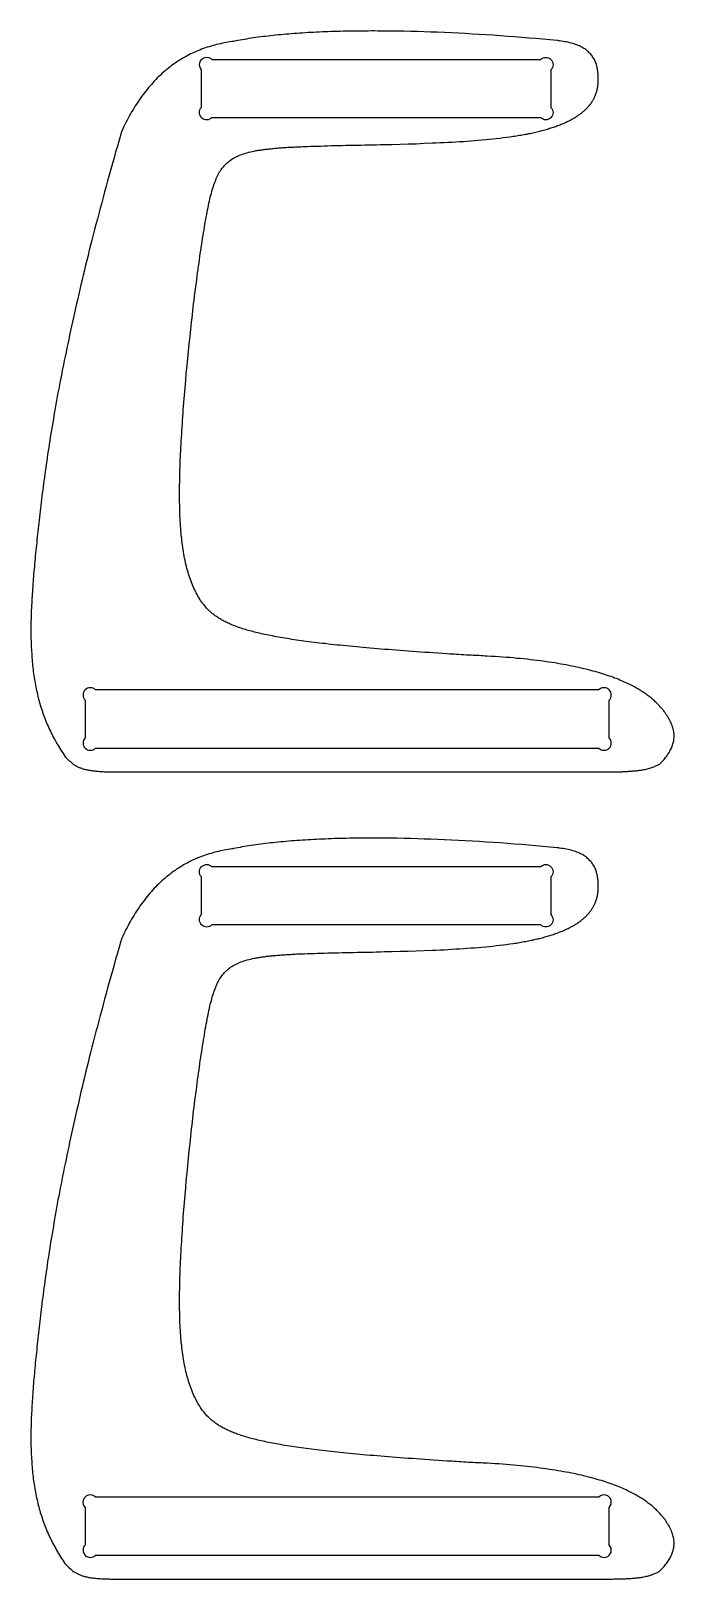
# Model space of a CAD drawing. Extents: x 0.2 to 5.8, y 0.5 to 13.8.
import ezdxf

# ---------------------------------------------------------------- set-up
doc = ezdxf.new("R2010")
doc.units = 0
doc.layers.add('DEFAULT', color=96, linetype='CONTINUOUS')

msp = doc.modelspace()

# ---------------------------------------------------------------- linework, layer by layer
at = {"layer": 'DEFAULT'}
for points in [[(4.018, 8.445), (3.997, 8.446), (3.976, 8.447), (3.955, 8.448), (3.934, 8.45), (3.914, 8.451), (3.894, 8.452), (3.873, 8.454), (3.853, 8.455), (3.833, 8.456), (3.814, 8.457), (3.774, 8.46), (3.736, 8.463), (3.697, 8.465), (3.66, 8.468), (3.622, 8.47), (3.586, 8.473), (3.549, 8.475), (3.514, 8.478), (3.478, 8.481), (3.443, 8.483), (3.409, 8.486), (3.375, 8.488), (3.342, 8.491), (3.309, 8.494), (3.276, 8.496), (3.244, 8.499), (3.213, 8.501), (3.182, 8.504), (3.151, 8.507), (3.121, 8.509), (3.091, 8.512), (3.062, 8.515), (3.033, 8.517), (3.004, 8.52), (2.976, 8.523), (2.948, 8.525), (2.921, 8.528), (2.894, 8.531), (2.868, 8.533), (2.842, 8.536), (2.816, 8.539), (2.791, 8.542), (2.766, 8.545), (2.742, 8.547), (2.718, 8.55), (2.694, 8.553), (2.671, 8.556), (2.648, 8.559), (2.625, 8.562), (2.603, 8.564), (2.581, 8.567), (2.56, 8.57), (2.539, 8.573), (2.518, 8.576), (2.498, 8.579), (2.478, 8.582), (2.458, 8.585), (2.439, 8.588), (2.42, 8.592), (2.401, 8.595), (2.383, 8.598), (2.365, 8.601), (2.347, 8.604), (2.33, 8.607), (2.313, 8.611), (2.296, 8.614), (2.28, 8.617), (2.264, 8.62), (2.248, 8.624), (2.232, 8.627), (2.217, 8.63), (2.202, 8.634), (2.188, 8.637), (2.173, 8.641), (2.159, 8.644), (2.145, 8.648), (2.132, 8.651), (2.118, 8.655), (2.105, 8.659), (2.093, 8.662), (2.08, 8.666), (2.068, 8.67), (2.056, 8.673), (2.044, 8.677), (2.033, 8.681), (2.022, 8.685), (2.011, 8.689), (2, 8.693), (1.989, 8.697), (1.979, 8.701), (1.969, 8.705), (1.959, 8.709), (1.949, 8.713), (1.94, 8.717), (1.93, 8.721), (1.921, 8.726), (1.913, 8.73), (1.904, 8.734), (1.895, 8.739), (1.887, 8.743), (1.879, 8.748), (1.871, 8.752), (1.863, 8.757), (1.856, 8.761), (1.848, 8.766), (1.841, 8.771), (1.834, 8.775), (1.827, 8.78), (1.821, 8.785), (1.814, 8.79), (1.808, 8.795), (1.801, 8.8), (1.795, 8.805), (1.789, 8.81), (1.783, 8.815), (1.777, 8.82), (1.772, 8.825), (1.766, 8.83), (1.761, 8.836), (1.75, 8.846), (1.74, 8.857), (1.731, 8.869), (1.722, 8.88), (1.713, 8.892), (1.704, 8.904), (1.696, 8.916), (1.688, 8.928), (1.68, 8.941), (1.673, 8.953), (1.665, 8.966), (1.658, 8.98), (1.651, 8.993), (1.645, 9.007), (1.638, 9.021), (1.632, 9.035), (1.626, 9.05), (1.62, 9.065), (1.614, 9.08), (1.608, 9.095), (1.603, 9.11), (1.598, 9.126), (1.593, 9.142), (1.588, 9.158), (1.583, 9.175), (1.578, 9.191), (1.574, 9.208), (1.57, 9.226), (1.566, 9.243), (1.562, 9.261), (1.558, 9.279), (1.555, 9.297), (1.552, 9.315), (1.548, 9.334), (1.545, 9.353), (1.543, 9.372), (1.54, 9.391), (1.537, 9.411), (1.535, 9.431), (1.533, 9.451), (1.53, 9.472), (1.528, 9.492), (1.527, 9.513), (1.525, 9.534), (1.523, 9.556), (1.522, 9.577), (1.521, 9.599), (1.519, 9.621), (1.518, 9.644), (1.518, 9.666), (1.517, 9.689), (1.516, 9.712), (1.516, 9.736), (1.515, 9.759), (1.515, 9.783), (1.515, 9.807), (1.515, 9.832), (1.515, 9.856), (1.515, 9.881), (1.515, 9.907), (1.516, 9.932), (1.516, 9.958), (1.517, 9.983), (1.517, 10.01), (1.518, 10.036), (1.519, 10.063), (1.52, 10.089), (1.521, 10.117), (1.522, 10.144), (1.523, 10.172), (1.525, 10.2), (1.526, 10.228), (1.528, 10.256), (1.529, 10.285), (1.531, 10.314), (1.533, 10.343), (1.535, 10.372), (1.537, 10.402), (1.539, 10.432), (1.541, 10.462), (1.543, 10.492), (1.545, 10.523), (1.547, 10.553), (1.55, 10.584), (1.552, 10.615), (1.554, 10.646), (1.557, 10.677), (1.562, 10.74), (1.568, 10.803), (1.573, 10.866), (1.579, 10.93), (1.585, 10.993), (1.592, 11.057), (1.598, 11.12), (1.605, 11.183), (1.611, 11.246), (1.618, 11.309), (1.622, 11.34), (1.625, 11.371), (1.629, 11.402), (1.633, 11.433), (1.636, 11.463), (1.64, 11.494), (1.644, 11.524), (1.647, 11.554), (1.651, 11.584), (1.655, 11.613), (1.659, 11.643), (1.662, 11.672), (1.666, 11.701), (1.67, 11.729), (1.674, 11.758), (1.678, 11.786), (1.682, 11.814), (1.686, 11.841), (1.69, 11.868), (1.693, 11.895), (1.697, 11.921), (1.701, 11.947), (1.705, 11.973), (1.709, 11.998), (1.713, 12.023), (1.717, 12.048), (1.721, 12.072), (1.725, 12.096), (1.729, 12.119), (1.732, 12.142), (1.736, 12.164), (1.74, 12.186), (1.744, 12.207), (1.748, 12.228), (1.752, 12.248), (1.756, 12.268), (1.76, 12.288), (1.763, 12.307), (1.767, 12.325), (1.771, 12.343), (1.775, 12.361), (1.779, 12.378), (1.783, 12.394), (1.788, 12.41), (1.792, 12.426), (1.796, 12.442), (1.801, 12.456), (1.805, 12.471), (1.81, 12.485), (1.815, 12.499), (1.82, 12.512), (1.825, 12.525), (1.83, 12.537), (1.836, 12.549), (1.841, 12.561), (1.847, 12.572), (1.853, 12.583), (1.859, 12.594), (1.866, 12.604), (1.872, 12.614), (1.879, 12.624), (1.886, 12.633), (1.894, 12.642), (1.901, 12.65), (1.909, 12.659), (1.918, 12.667), (1.926, 12.675), (1.935, 12.682), (1.944, 12.689), (1.953, 12.696), (1.963, 12.703), (1.973, 12.709), (1.984, 12.715), (1.995, 12.721), (2.006, 12.726), (2.017, 12.732), (2.029, 12.737), (2.042, 12.742), (2.055, 12.746), (2.068, 12.751), (2.081, 12.755), (2.095, 12.759), (2.11, 12.763), (2.125, 12.767), (2.14, 12.77), (2.156, 12.773), (2.164, 12.775), (2.173, 12.777), (2.181, 12.778), (2.189, 12.78), (2.198, 12.781), (2.207, 12.782), (2.216, 12.784), (2.225, 12.785), (2.234, 12.786), (2.243, 12.788), (2.252, 12.789), (2.262, 12.79), (2.272, 12.791), (2.281, 12.792), (2.291, 12.793), (2.301, 12.794), (2.312, 12.795), (2.322, 12.796), (2.332, 12.797), (2.343, 12.798), (2.354, 12.799), (2.365, 12.8), (2.376, 12.801), (2.387, 12.802), (2.399, 12.803), (2.41, 12.803), (2.422, 12.804), (2.434, 12.805), (2.446, 12.806), (2.458, 12.806), (2.47, 12.807), (2.482, 12.808), (2.495, 12.808), (2.508, 12.809), (2.521, 12.81), (2.533, 12.81), (2.547, 12.811), (2.56, 12.811), (2.573, 12.812), (2.587, 12.813), (2.614, 12.814), (2.642, 12.815), (2.67, 12.816), (2.699, 12.816), (2.728, 12.817), (2.758, 12.818), (2.788, 12.819), (2.818, 12.82), (2.849, 12.82), (2.88, 12.821), (2.912, 12.822), (2.943, 12.823), (2.975, 12.823), (3.008, 12.824), (3.04, 12.825), (3.073, 12.825), (3.106, 12.826), (3.139, 12.827), (3.173, 12.827), (3.206, 12.828), (3.24, 12.829), (3.274, 12.83), (3.342, 12.831), (3.41, 12.833), (3.479, 12.835), (3.548, 12.837), (3.616, 12.84), (3.684, 12.843), (3.718, 12.844), (3.752, 12.846), (3.786, 12.847), (3.82, 12.849), (3.853, 12.851), (3.886, 12.853), (3.919, 12.855), (3.952, 12.857), (3.985, 12.859), (4.017, 12.862), (4.049, 12.864), (4.081, 12.867), (4.112, 12.869), (4.144, 12.872), (4.174, 12.875), (4.205, 12.878), (4.235, 12.882), (4.265, 12.885), (4.294, 12.889), (4.323, 12.892), (4.351, 12.896), (4.379, 12.9), (4.393, 12.902), (4.407, 12.904), (4.42, 12.907), (4.434, 12.909), (4.447, 12.911), (4.46, 12.913), (4.473, 12.916), (4.486, 12.918), (4.499, 12.92), (4.511, 12.923), (4.524, 12.925), (4.536, 12.928), (4.548, 12.931), (4.561, 12.933), (4.572, 12.936), (4.584, 12.939), (4.596, 12.941), (4.607, 12.944), (4.619, 12.947), (4.63, 12.95), (4.641, 12.953), (4.652, 12.956), (4.663, 12.959), (4.674, 12.962), (4.684, 12.965), (4.695, 12.969), (4.705, 12.972), (4.715, 12.975), (4.726, 12.978), (4.735, 12.982), (4.745, 12.985), (4.755, 12.989), (4.764, 12.992), (4.774, 12.996), (4.783, 12.999), (4.792, 13.003), (4.801, 13.007), (4.81, 13.01), (4.819, 13.014), (4.827, 13.018), (4.836, 13.022), (4.844, 13.026), (4.853, 13.03), (4.861, 13.034), (4.869, 13.038), (4.876, 13.042), (4.884, 13.046), (4.892, 13.051), (4.899, 13.055), (4.906, 13.059), (4.914, 13.064), (4.921, 13.068), (4.927, 13.072), (4.934, 13.077), (4.941, 13.081), (4.947, 13.086), (4.954, 13.091), (4.96, 13.095), (4.966, 13.1), (4.972, 13.105), (4.978, 13.11), (4.984, 13.115), (4.989, 13.12), (4.995, 13.125), (5, 13.13), (5.006, 13.135), (5.011, 13.14), (5.016, 13.145), (5.02, 13.15), (5.025, 13.156), (5.03, 13.161), (5.034, 13.166), (5.039, 13.172), (5.043, 13.177), (5.047, 13.183), (5.051, 13.188), (5.055, 13.194), (5.058, 13.2), (5.062, 13.206), (5.065, 13.211), (5.069, 13.217), (5.072, 13.223), (5.075, 13.229), (5.078, 13.235), (5.081, 13.241), (5.083, 13.247), (5.086, 13.253), (5.088, 13.259), (5.091, 13.266), (5.093, 13.272), (5.095, 13.278), (5.097, 13.285), (5.099, 13.291), (5.101, 13.298), (5.102, 13.304), (5.104, 13.311), (5.105, 13.317), (5.106, 13.324), (5.107, 13.331), (5.108, 13.338), (5.109, 13.345), (5.11, 13.351), (5.11, 13.358), (5.111, 13.365), (5.111, 13.372), (5.111, 13.38), (5.111, 13.387), (5.111, 13.394), (5.111, 13.401), (5.111, 13.409), (5.11, 13.416), (5.11, 13.423), (5.109, 13.431), (5.109, 13.438), (5.108, 13.446), (5.107, 13.454), (5.106, 13.461), (5.104, 13.469), (5.103, 13.477), (5.101, 13.485), (5.1, 13.493), (5.098, 13.501), (5.096, 13.509), (5.094, 13.517), (5.092, 13.525), (5.091, 13.529), (5.09, 13.531), (5.09, 13.531), (5.09, 13.532), (5.089, 13.534), (5.085, 13.543), (5.081, 13.551), (5.077, 13.559), (5.072, 13.567), (5.067, 13.575), (5.062, 13.582), (5.057, 13.59), (5.051, 13.597), (5.046, 13.604), (5.039, 13.611), (5.033, 13.618), (5.026, 13.625), (5.019, 13.631), (5.011, 13.638), (5.003, 13.644), (4.995, 13.65), (4.986, 13.655), (4.977, 13.661), (4.968, 13.666), (4.958, 13.671), (4.948, 13.676), (4.937, 13.68), (4.926, 13.685), (4.915, 13.689), (4.903, 13.693), (4.891, 13.697), (4.878, 13.7), (4.865, 13.704), (4.852, 13.707), (4.838, 13.71), (4.824, 13.712), (4.809, 13.715), (4.794, 13.717), (4.779, 13.72), (4.772, 13.721), (4.768, 13.721), (4.766, 13.721), (4.765, 13.722), (4.757, 13.722), (4.696, 13.728), (4.635, 13.734), (4.574, 13.739), (4.513, 13.744), (4.452, 13.749), (4.391, 13.754), (4.33, 13.758), (4.27, 13.763), (4.209, 13.767), (4.149, 13.771), (4.088, 13.775), (4.028, 13.778), (3.968, 13.782), (3.909, 13.785), (3.849, 13.788), (3.79, 13.79), (3.731, 13.793), (3.673, 13.795), (3.615, 13.797), (3.557, 13.799), (3.499, 13.8), (3.442, 13.802), (3.385, 13.803), (3.329, 13.804), (3.273, 13.804), (3.245, 13.804), (3.217, 13.804), (3.19, 13.805), (3.162, 13.805), (3.135, 13.804), (3.108, 13.804), (3.081, 13.804), (3.054, 13.804), (3.027, 13.804), (3, 13.803), (2.974, 13.803), (2.947, 13.802), (2.921, 13.802), (2.895, 13.801), (2.869, 13.8), (2.843, 13.8), (2.818, 13.799), (2.792, 13.798), (2.767, 13.797), (2.742, 13.796), (2.717, 13.795), (2.692, 13.794), (2.667, 13.792), (2.642, 13.791), (2.618, 13.79), (2.594, 13.788), (2.57, 13.787), (2.546, 13.785), (2.522, 13.784), (2.499, 13.782), (2.476, 13.78), (2.453, 13.778), (2.43, 13.776), (2.407, 13.774), (2.384, 13.772), (2.362, 13.77), (2.34, 13.768), (2.318, 13.766), (2.296, 13.763), (2.275, 13.761), (2.254, 13.758), (2.232, 13.756), (2.212, 13.753), (2.191, 13.75), (2.17, 13.747), (2.15, 13.745), (2.13, 13.742), (2.11, 13.739), (2.091, 13.735), (2.072, 13.732), (2.053, 13.729), (2.034, 13.726), (2.015, 13.722), (1.997, 13.719), (1.979, 13.715), (1.976, 13.715), (1.975, 13.714), (1.975, 13.714), (1.975, 13.714), (1.973, 13.714), (1.965, 13.713), (1.949, 13.71), (1.932, 13.708), (1.916, 13.705), (1.899, 13.702), (1.883, 13.699), (1.866, 13.695), (1.85, 13.691), (1.833, 13.687), (1.817, 13.683), (1.801, 13.679), (1.785, 13.674), (1.769, 13.669), (1.752, 13.664), (1.736, 13.659), (1.72, 13.653), (1.704, 13.647), (1.689, 13.641), (1.673, 13.635), (1.657, 13.628), (1.641, 13.621), (1.626, 13.614), (1.61, 13.607), (1.595, 13.599), (1.58, 13.591), (1.565, 13.583), (1.549, 13.574), (1.534, 13.565), (1.52, 13.556), (1.505, 13.547), (1.49, 13.537), (1.476, 13.528), (1.461, 13.517), (1.447, 13.507), (1.433, 13.496), (1.419, 13.485), (1.405, 13.474), (1.391, 13.462), (1.377, 13.451), (1.364, 13.438), (1.35, 13.426), (1.337, 13.413), (1.324, 13.401), (1.311, 13.387), (1.298, 13.374), (1.286, 13.36), (1.273, 13.346), (1.261, 13.332), (1.248, 13.318), (1.236, 13.303), (1.224, 13.288), (1.213, 13.273), (1.201, 13.258), (1.189, 13.242), (1.178, 13.226), (1.167, 13.21), (1.156, 13.194), (1.145, 13.177), (1.134, 13.161), (1.124, 13.144), (1.113, 13.126), (1.103, 13.109), (1.093, 13.092), (1.083, 13.074), (1.073, 13.056), (1.064, 13.038), (1.054, 13.02), (1.045, 13.001), (1.036, 12.983), (1.027, 12.964), (1.018, 12.945), (1.018, 12.944), (1.017, 12.943), (1.017, 12.942), (1.016, 12.939), (1.014, 12.932), (1.01, 12.919), (0.995, 12.868), (0.981, 12.817), (0.966, 12.766), (0.952, 12.716), (0.938, 12.666), (0.924, 12.617), (0.911, 12.568), (0.897, 12.519), (0.884, 12.471), (0.871, 12.423), (0.858, 12.375), (0.846, 12.328), (0.833, 12.282), (0.821, 12.235), (0.809, 12.189), (0.797, 12.144), (0.785, 12.099), (0.774, 12.054), (0.762, 12.009), (0.751, 11.965), (0.74, 11.922), (0.729, 11.878), (0.719, 11.835), (0.708, 11.793), (0.698, 11.75), (0.688, 11.708), (0.678, 11.667), (0.668, 11.626), (0.658, 11.585), (0.649, 11.544), (0.64, 11.504), (0.63, 11.464), (0.621, 11.424), (0.613, 11.385), (0.604, 11.346), (0.595, 11.308), (0.587, 11.27), (0.579, 11.232), (0.571, 11.194), (0.563, 11.157), (0.555, 11.12), (0.547, 11.083), (0.54, 11.047), (0.532, 11.01), (0.525, 10.975), (0.518, 10.939), (0.511, 10.904), (0.504, 10.869), (0.497, 10.834), (0.491, 10.8), (0.484, 10.766), (0.478, 10.732), (0.471, 10.699), (0.465, 10.666), (0.459, 10.633), (0.453, 10.6), (0.448, 10.567), (0.442, 10.535), (0.436, 10.503), (0.431, 10.472), (0.426, 10.44), (0.42, 10.409), (0.415, 10.379), (0.41, 10.348), (0.405, 10.318), (0.401, 10.287), (0.396, 10.258), (0.391, 10.228), (0.387, 10.199), (0.382, 10.169), (0.378, 10.14), (0.374, 10.112), (0.37, 10.083), (0.366, 10.055), (0.362, 10.027), (0.358, 9.999), (0.354, 9.972), (0.35, 9.944), (0.347, 9.917), (0.343, 9.89), (0.34, 9.863), (0.336, 9.837), (0.333, 9.81), (0.329, 9.784), (0.326, 9.758), (0.323, 9.732), (0.32, 9.707), (0.317, 9.681), (0.314, 9.656), (0.311, 9.631), (0.308, 9.606), (0.306, 9.582), (0.303, 9.557), (0.3, 9.533), (0.298, 9.509), (0.295, 9.485), (0.293, 9.461), (0.29, 9.437), (0.288, 9.413), (0.285, 9.39), (0.283, 9.367), (0.281, 9.344), (0.278, 9.321), (0.276, 9.298), (0.274, 9.275), (0.272, 9.253), (0.27, 9.231), (0.268, 9.208), (0.266, 9.186), (0.264, 9.164), (0.262, 9.143), (0.26, 9.121), (0.259, 9.1), (0.257, 9.078), (0.255, 9.057), (0.254, 9.036), (0.252, 9.015), (0.251, 8.994), (0.25, 8.973), (0.248, 8.953), (0.247, 8.932), (0.246, 8.912), (0.245, 8.892), (0.244, 8.872), (0.243, 8.852), (0.242, 8.832), (0.242, 8.812), (0.241, 8.793), (0.24, 8.773), (0.24, 8.754), (0.239, 8.735), (0.239, 8.716), (0.239, 8.697), (0.239, 8.678), (0.239, 8.659), (0.239, 8.64), (0.239, 8.622), (0.239, 8.603), (0.239, 8.585), (0.24, 8.567), (0.24, 8.549), (0.241, 8.531), (0.242, 8.513), (0.243, 8.495), (0.244, 8.477), (0.245, 8.46), (0.246, 8.442), (0.247, 8.425), (0.248, 8.407), (0.25, 8.39), (0.252, 8.373), (0.253, 8.356), (0.255, 8.339), (0.257, 8.322), (0.259, 8.305), (0.261, 8.289), (0.264, 8.272), (0.266, 8.255), (0.269, 8.239), (0.272, 8.223), (0.274, 8.206), (0.277, 8.19), (0.281, 8.174), (0.284, 8.158), (0.287, 8.142), (0.291, 8.126), (0.294, 8.11), (0.298, 8.094), (0.302, 8.079), (0.306, 8.063), (0.31, 8.048), (0.315, 8.032), (0.319, 8.017), (0.324, 8.001), (0.329, 7.986), (0.334, 7.971), (0.339, 7.956), (0.344, 7.941), (0.35, 7.926), (0.355, 7.911), (0.361, 7.896), (0.367, 7.881), (0.373, 7.866), (0.379, 7.851), (0.386, 7.837), (0.392, 7.822), (0.399, 7.807), (0.406, 7.793), (0.413, 7.778), (0.42, 7.764), (0.427, 7.749), (0.435, 7.735), (0.443, 7.721), (0.451, 7.706), (0.459, 7.692), (0.467, 7.678), (0.476, 7.664), (0.484, 7.65), (0.493, 7.636), (0.502, 7.621), (0.512, 7.607), (0.521, 7.593), (0.531, 7.579), (0.536, 7.572), (0.537, 7.571), (0.537, 7.571), (0.537, 7.57), (0.537, 7.57), (0.538, 7.569), (0.541, 7.566), (0.55, 7.557), (0.559, 7.548), (0.568, 7.54), (0.577, 7.532), (0.586, 7.524), (0.595, 7.516), (0.605, 7.509), (0.61, 7.506), (0.615, 7.503), (0.62, 7.5), (0.626, 7.497), (0.631, 7.494), (0.636, 7.491), (0.642, 7.488), (0.648, 7.485), (0.654, 7.483), (0.66, 7.48), (0.666, 7.478), (0.672, 7.476), (0.678, 7.473), (0.685, 7.471), (0.692, 7.469), (0.699, 7.467), (0.706, 7.466), (0.713, 7.464), (0.72, 7.462), (0.728, 7.461), (0.736, 7.459), (0.744, 7.458), (0.752, 7.456), (0.761, 7.455), (0.769, 7.454), (0.778, 7.453), (0.787, 7.452), (0.796, 7.451), (0.806, 7.45), (0.816, 7.449), (0.826, 7.448), (0.836, 7.448), (0.846, 7.447), (0.857, 7.447), (0.868, 7.446), (0.879, 7.446), (0.89, 7.445), (0.902, 7.445), (0.914, 7.445), (0.926, 7.445), (0.929, 7.445), (0.929, 7.445), (0.93, 7.445), (0.93, 7.445), (0.93, 7.445), (0.932, 7.445), (0.935, 7.445), (0.942, 7.445), (0.997, 7.445), (1.052, 7.445), (1.107, 7.445), (1.161, 7.445), (1.214, 7.445), (1.268, 7.445), (1.321, 7.445), (1.373, 7.445), (1.426, 7.445), (1.478, 7.445), (1.53, 7.445), (1.581, 7.445), (1.633, 7.445), (1.684, 7.445), (1.734, 7.445), (1.785, 7.445), (1.835, 7.445), (1.885, 7.445), (1.935, 7.445), (1.985, 7.445), (2.034, 7.445), (2.083, 7.445), (2.132, 7.445), (2.181, 7.445), (2.23, 7.445), (2.279, 7.445), (2.327, 7.445), (2.375, 7.445), (2.423, 7.445), (2.519, 7.445), (2.615, 7.445), (2.71, 7.445), (2.805, 7.445), (2.9, 7.445), (2.994, 7.445), (3.183, 7.445), (3.278, 7.445), (3.373, 7.445), (3.468, 7.445), (3.563, 7.445), (3.658, 7.445), (3.755, 7.445), (3.803, 7.445), (3.851, 7.445), (3.9, 7.445), (3.948, 7.445), (3.997, 7.445), (4.046, 7.445), (4.095, 7.445), (4.144, 7.445), (4.194, 7.445), (4.244, 7.445), (4.294, 7.445), (4.344, 7.445), (4.394, 7.445), (4.445, 7.445), (4.496, 7.445), (4.547, 7.445), (4.599, 7.445), (4.65, 7.445), (4.702, 7.445), (4.754, 7.445), (4.807, 7.445), (4.86, 7.445), (4.913, 7.445), (4.967, 7.445), (5.021, 7.445), (5.075, 7.445), (5.129, 7.445), (5.184, 7.445), (5.212, 7.445), (5.226, 7.445), (5.228, 7.445), (5.228, 7.445), (5.228, 7.445), (5.229, 7.445), (5.23, 7.445), (5.233, 7.445), (5.244, 7.445), (5.255, 7.445), (5.265, 7.445), (5.276, 7.445), (5.286, 7.445), (5.296, 7.446), (5.306, 7.446), (5.315, 7.446), (5.325, 7.447), (5.334, 7.447), (5.343, 7.447), (5.352, 7.448), (5.361, 7.448), (5.369, 7.449), (5.378, 7.449), (5.386, 7.45), (5.394, 7.45), (5.402, 7.451), (5.41, 7.452), (5.417, 7.452), (5.424, 7.453), (5.432, 7.454), (5.439, 7.454), (5.446, 7.455), (5.452, 7.456), (5.459, 7.457), (5.466, 7.458), (5.472, 7.459), (5.478, 7.46), (5.484, 7.46), (5.49, 7.461), (5.502, 7.464), (5.513, 7.466), (5.523, 7.468), (5.534, 7.471), (5.543, 7.473), (5.553, 7.476), (5.562, 7.479), (5.571, 7.482), (5.579, 7.485), (5.587, 7.488), (5.595, 7.491), (5.603, 7.495), (5.611, 7.499), (5.618, 7.502), (5.626, 7.506), (5.633, 7.51), (5.64, 7.514), (5.641, 7.515), (5.641, 7.515), (5.642, 7.515), (5.642, 7.516), (5.643, 7.517), (5.651, 7.525), (5.659, 7.534), (5.667, 7.543), (5.675, 7.551), (5.682, 7.56), (5.689, 7.569), (5.696, 7.577), (5.702, 7.586), (5.708, 7.595), (5.714, 7.603), (5.719, 7.612), (5.725, 7.621), (5.729, 7.63), (5.734, 7.639), (5.738, 7.648), (5.742, 7.657), (5.746, 7.666), (5.749, 7.675), (5.752, 7.684), (5.754, 7.694), (5.756, 7.703), (5.758, 7.712), (5.759, 7.722), (5.76, 7.731), (5.761, 7.741), (5.761, 7.751), (5.761, 7.76), (5.761, 7.77), (5.76, 7.78), (5.758, 7.79), (5.756, 7.801), (5.754, 7.811), (5.751, 7.821), (5.748, 7.832), (5.745, 7.842), (5.74, 7.853), (5.736, 7.864), (5.731, 7.875), (5.725, 7.886), (5.72, 7.897), (5.713, 7.908), (5.71, 7.914), (5.706, 7.92), (5.703, 7.925), (5.699, 7.931), (5.695, 7.937), (5.691, 7.943), (5.687, 7.949), (5.682, 7.955), (5.678, 7.961), (5.673, 7.967), (5.669, 7.973), (5.664, 7.979), (5.659, 7.985), (5.654, 7.991), (5.649, 7.997), (5.643, 8.003), (5.637, 8.01), (5.632, 8.016), (5.626, 8.022), (5.62, 8.028), (5.613, 8.035), (5.607, 8.041), (5.6, 8.047), (5.593, 8.053), (5.586, 8.06), (5.579, 8.066), (5.572, 8.072), (5.564, 8.079), (5.556, 8.085), (5.548, 8.091), (5.54, 8.098), (5.531, 8.104), (5.523, 8.11), (5.514, 8.117), (5.505, 8.123), (5.495, 8.129), (5.486, 8.135), (5.476, 8.142), (5.465, 8.148), (5.455, 8.154), (5.444, 8.16), (5.433, 8.167), (5.422, 8.173), (5.411, 8.179), (5.399, 8.185), (5.387, 8.191), (5.375, 8.197), (5.362, 8.203), (5.35, 8.209), (5.336, 8.215), (5.323, 8.221), (5.309, 8.227), (5.295, 8.233), (5.281, 8.239), (5.266, 8.245), (5.251, 8.25), (5.236, 8.256), (5.22, 8.262), (5.205, 8.267), (5.188, 8.273), (5.172, 8.278), (5.155, 8.284), (5.138, 8.289), (5.12, 8.294), (5.102, 8.3), (5.084, 8.305), (5.065, 8.31), (5.046, 8.315), (5.027, 8.32), (5.007, 8.325), (4.987, 8.33), (4.966, 8.335), (4.945, 8.339), (4.924, 8.344), (4.902, 8.349), (4.88, 8.353), (4.858, 8.358), (4.835, 8.362), (4.812, 8.366), (4.788, 8.37), (4.764, 8.375), (4.74, 8.379), (4.715, 8.383), (4.69, 8.386), (4.664, 8.39), (4.638, 8.394), (4.611, 8.397), (4.584, 8.401), (4.556, 8.404), (4.529, 8.407), (4.5, 8.411), (4.471, 8.414), (4.442, 8.417), (4.412, 8.419), (4.382, 8.422), (4.351, 8.425), (4.32, 8.427), (4.288, 8.43), (4.256, 8.432), (4.224, 8.434), (4.191, 8.436), (4.157, 8.438), (4.14, 8.439), (4.123, 8.44), (4.106, 8.441), (4.088, 8.442), (4.071, 8.442), (4.053, 8.443), (4.036, 8.444)], [(4.018, 1.515), (3.997, 1.517), (3.976, 1.518), (3.955, 1.519), (3.934, 1.521), (3.914, 1.522), (3.894, 1.523), (3.873, 1.524), (3.853, 1.526), (3.833, 1.527), (3.814, 1.528), (3.774, 1.531), (3.736, 1.533), (3.697, 1.536), (3.66, 1.539), (3.622, 1.541), (3.586, 1.544), (3.549, 1.546), (3.514, 1.549), (3.478, 1.551), (3.443, 1.554), (3.409, 1.557), (3.375, 1.559), (3.342, 1.562), (3.309, 1.564), (3.276, 1.567), (3.244, 1.57), (3.213, 1.572), (3.182, 1.575), (3.151, 1.577), (3.121, 1.58), (3.091, 1.583), (3.062, 1.585), (3.033, 1.588), (3.004, 1.591), (2.976, 1.593), (2.948, 1.596), (2.921, 1.599), (2.894, 1.602), (2.868, 1.604), (2.842, 1.607), (2.816, 1.61), (2.791, 1.613), (2.766, 1.615), (2.742, 1.618), (2.718, 1.621), (2.694, 1.624), (2.671, 1.627), (2.648, 1.63), (2.625, 1.632), (2.603, 1.635), (2.581, 1.638), (2.56, 1.641), (2.539, 1.644), (2.518, 1.647), (2.498, 1.65), (2.478, 1.653), (2.458, 1.656), (2.439, 1.659), (2.42, 1.662), (2.401, 1.665), (2.383, 1.669), (2.365, 1.672), (2.347, 1.675), (2.33, 1.678), (2.313, 1.681), (2.296, 1.685), (2.28, 1.688), (2.264, 1.691), (2.248, 1.695), (2.232, 1.698), (2.217, 1.701), (2.202, 1.705), (2.188, 1.708), (2.173, 1.712), (2.159, 1.715), (2.145, 1.719), (2.132, 1.722), (2.118, 1.726), (2.105, 1.73), (2.093, 1.733), (2.08, 1.737), (2.068, 1.741), (2.056, 1.744), (2.044, 1.748), (2.033, 1.752), (2.022, 1.756), (2.011, 1.76), (2, 1.764), (1.989, 1.768), (1.979, 1.772), (1.969, 1.776), (1.959, 1.78), (1.949, 1.784), (1.94, 1.788), (1.93, 1.792), (1.921, 1.797), (1.913, 1.801), (1.904, 1.805), (1.895, 1.81), (1.887, 1.814), (1.879, 1.818), (1.871, 1.823), (1.863, 1.828), (1.856, 1.832), (1.848, 1.837), (1.841, 1.841), (1.834, 1.846), (1.827, 1.851), (1.821, 1.856), (1.814, 1.861), (1.808, 1.866), (1.801, 1.87), (1.795, 1.875), (1.789, 1.881), (1.783, 1.886), (1.777, 1.891), (1.772, 1.896), (1.766, 1.901), (1.761, 1.907), (1.75, 1.917), (1.74, 1.928), (1.731, 1.94), (1.722, 1.951), (1.713, 1.963), (1.704, 1.974), (1.696, 1.987), (1.688, 1.999), (1.68, 2.011), (1.673, 2.024), (1.665, 2.037), (1.658, 2.051), (1.651, 2.064), (1.645, 2.078), (1.638, 2.092), (1.632, 2.106), (1.626, 2.121), (1.62, 2.136), (1.614, 2.151), (1.608, 2.166), (1.603, 2.181), (1.598, 2.197), (1.593, 2.213), (1.588, 2.229), (1.583, 2.246), (1.578, 2.262), (1.574, 2.279), (1.57, 2.296), (1.566, 2.314), (1.562, 2.332), (1.558, 2.35), (1.555, 2.368), (1.552, 2.386), (1.548, 2.405), (1.545, 2.424), (1.543, 2.443), (1.54, 2.462), (1.537, 2.482), (1.535, 2.502), (1.533, 2.522), (1.53, 2.542), (1.528, 2.563), (1.527, 2.584), (1.525, 2.605), (1.523, 2.627), (1.522, 2.648), (1.521, 2.67), (1.519, 2.692), (1.518, 2.715), (1.518, 2.737), (1.517, 2.76), (1.516, 2.783), (1.516, 2.807), (1.515, 2.83), (1.515, 2.854), (1.515, 2.878), (1.515, 2.903), (1.515, 2.927), (1.515, 2.952), (1.515, 2.977), (1.516, 3.003), (1.516, 3.028), (1.517, 3.054), (1.517, 3.08), (1.518, 3.107), (1.519, 3.133), (1.52, 3.16), (1.521, 3.187), (1.522, 3.215), (1.523, 3.243), (1.525, 3.27), (1.526, 3.299), (1.528, 3.327), (1.529, 3.356), (1.531, 3.385), (1.533, 3.414), (1.535, 3.443), (1.537, 3.473), (1.539, 3.503), (1.541, 3.533), (1.543, 3.563), (1.545, 3.593), (1.547, 3.624), (1.55, 3.655), (1.552, 3.686), (1.554, 3.717), (1.557, 3.748), (1.562, 3.811), (1.568, 3.874), (1.573, 3.937), (1.579, 4), (1.585, 4.064), (1.592, 4.128), (1.598, 4.191), (1.605, 4.254), (1.611, 4.317), (1.618, 4.38), (1.622, 4.411), (1.625, 4.442), (1.629, 4.473), (1.633, 4.504), (1.636, 4.534), (1.64, 4.565), (1.644, 4.595), (1.647, 4.625), (1.651, 4.655), (1.655, 4.684), (1.659, 4.714), (1.662, 4.743), (1.666, 4.772), (1.67, 4.8), (1.674, 4.829), (1.678, 4.857), (1.682, 4.884), (1.686, 4.912), (1.69, 4.939), (1.693, 4.966), (1.697, 4.992), (1.701, 5.018), (1.705, 5.044), (1.709, 5.069), (1.713, 5.094), (1.717, 5.119), (1.721, 5.143), (1.725, 5.166), (1.729, 5.19), (1.732, 5.212), (1.736, 5.235), (1.74, 5.257), (1.744, 5.278), (1.748, 5.299), (1.752, 5.319), (1.756, 5.339), (1.76, 5.359), (1.763, 5.378), (1.767, 5.396), (1.771, 5.414), (1.775, 5.432), (1.779, 5.449), (1.783, 5.465), (1.788, 5.481), (1.792, 5.497), (1.796, 5.512), (1.801, 5.527), (1.805, 5.542), (1.81, 5.556), (1.815, 5.569), (1.82, 5.583), (1.825, 5.595), (1.83, 5.608), (1.836, 5.62), (1.841, 5.632), (1.847, 5.643), (1.853, 5.654), (1.859, 5.665), (1.866, 5.675), (1.872, 5.685), (1.879, 5.694), (1.886, 5.704), (1.894, 5.713), (1.901, 5.721), (1.909, 5.73), (1.918, 5.738), (1.926, 5.745), (1.935, 5.753), (1.944, 5.76), (1.953, 5.767), (1.963, 5.773), (1.973, 5.78), (1.984, 5.786), (1.995, 5.792), (2.006, 5.797), (2.017, 5.803), (2.029, 5.808), (2.042, 5.813), (2.055, 5.817), (2.068, 5.822), (2.081, 5.826), (2.095, 5.83), (2.11, 5.834), (2.125, 5.838), (2.14, 5.841), (2.156, 5.844), (2.164, 5.846), (2.173, 5.847), (2.181, 5.849), (2.189, 5.85), (2.198, 5.852), (2.207, 5.853), (2.216, 5.855), (2.225, 5.856), (2.234, 5.857), (2.243, 5.858), (2.252, 5.86), (2.262, 5.861), (2.272, 5.862), (2.281, 5.863), (2.291, 5.864), (2.301, 5.865), (2.312, 5.866), (2.322, 5.867), (2.332, 5.868), (2.343, 5.869), (2.354, 5.87), (2.365, 5.871), (2.376, 5.872), (2.387, 5.873), (2.399, 5.873), (2.41, 5.874), (2.422, 5.875), (2.434, 5.876), (2.446, 5.877), (2.458, 5.877), (2.47, 5.878), (2.482, 5.879), (2.495, 5.879), (2.508, 5.88), (2.521, 5.881), (2.533, 5.881), (2.547, 5.882), (2.56, 5.882), (2.573, 5.883), (2.587, 5.883), (2.614, 5.884), (2.642, 5.885), (2.67, 5.886), (2.699, 5.887), (2.728, 5.888), (2.758, 5.889), (2.788, 5.89), (2.818, 5.891), (2.849, 5.891), (2.88, 5.892), (2.912, 5.893), (2.943, 5.893), (2.975, 5.894), (3.008, 5.895), (3.04, 5.896), (3.073, 5.896), (3.106, 5.897), (3.139, 5.898), (3.173, 5.898), (3.206, 5.899), (3.24, 5.9), (3.274, 5.901), (3.342, 5.902), (3.41, 5.904), (3.479, 5.906), (3.548, 5.908), (3.616, 5.911), (3.684, 5.913), (3.718, 5.915), (3.752, 5.917), (3.786, 5.918), (3.82, 5.92), (3.853, 5.922), (3.886, 5.924), (3.919, 5.926), (3.952, 5.928), (3.985, 5.93), (4.017, 5.933), (4.049, 5.935), (4.081, 5.938), (4.112, 5.94), (4.144, 5.943), (4.174, 5.946), (4.205, 5.949), (4.235, 5.953), (4.265, 5.956), (4.294, 5.96), (4.323, 5.963), (4.351, 5.967), (4.379, 5.971), (4.393, 5.973), (4.407, 5.975), (4.42, 5.977), (4.434, 5.98), (4.447, 5.982), (4.46, 5.984), (4.473, 5.987), (4.486, 5.989), (4.499, 5.991), (4.511, 5.994), (4.524, 5.996), (4.536, 5.999), (4.548, 6.001), (4.561, 6.004), (4.572, 6.007), (4.584, 6.01), (4.596, 6.012), (4.607, 6.015), (4.619, 6.018), (4.63, 6.021), (4.641, 6.024), (4.652, 6.027), (4.663, 6.03), (4.674, 6.033), (4.684, 6.036), (4.695, 6.039), (4.705, 6.043), (4.715, 6.046), (4.726, 6.049), (4.735, 6.053), (4.745, 6.056), (4.755, 6.06), (4.764, 6.063), (4.774, 6.067), (4.783, 6.07), (4.792, 6.074), (4.801, 6.078), (4.81, 6.081), (4.819, 6.085), (4.827, 6.089), (4.836, 6.093), (4.844, 6.097), (4.853, 6.101), (4.861, 6.105), (4.869, 6.109), (4.876, 6.113), (4.884, 6.117), (4.892, 6.121), (4.899, 6.126), (4.906, 6.13), (4.914, 6.134), (4.921, 6.139), (4.927, 6.143), (4.934, 6.148), (4.941, 6.152), (4.947, 6.157), (4.954, 6.162), (4.96, 6.166), (4.966, 6.171), (4.972, 6.176), (4.978, 6.181), (4.984, 6.186), (4.989, 6.191), (4.995, 6.196), (5, 6.201), (5.006, 6.206), (5.011, 6.211), (5.016, 6.216), (5.02, 6.221), (5.025, 6.227), (5.03, 6.232), (5.034, 6.237), (5.039, 6.243), (5.043, 6.248), (5.047, 6.254), (5.051, 6.259), (5.055, 6.265), (5.058, 6.271), (5.062, 6.276), (5.065, 6.282), (5.069, 6.288), (5.072, 6.294), (5.075, 6.3), (5.078, 6.306), (5.081, 6.312), (5.083, 6.318), (5.086, 6.324), (5.088, 6.33), (5.091, 6.337), (5.093, 6.343), (5.095, 6.349), (5.097, 6.356), (5.099, 6.362), (5.101, 6.368), (5.102, 6.375), (5.104, 6.382), (5.105, 6.388), (5.106, 6.395), (5.107, 6.402), (5.108, 6.409), (5.109, 6.415), (5.11, 6.422), (5.11, 6.429), (5.111, 6.436), (5.111, 6.443), (5.111, 6.45), (5.111, 6.458), (5.111, 6.465), (5.111, 6.472), (5.111, 6.479), (5.11, 6.487), (5.11, 6.494), (5.109, 6.502), (5.109, 6.509), (5.108, 6.517), (5.107, 6.524), (5.106, 6.532), (5.104, 6.54), (5.103, 6.548), (5.101, 6.556), (5.1, 6.563), (5.098, 6.571), (5.096, 6.579), (5.094, 6.587), (5.092, 6.596), (5.091, 6.6), (5.09, 6.602), (5.09, 6.602), (5.09, 6.603), (5.089, 6.605), (5.085, 6.614), (5.081, 6.622), (5.077, 6.63), (5.072, 6.638), (5.067, 6.646), (5.062, 6.653), (5.057, 6.661), (5.051, 6.668), (5.046, 6.675), (5.039, 6.682), (5.033, 6.689), (5.026, 6.696), (5.019, 6.702), (5.011, 6.708), (5.003, 6.715), (4.995, 6.72), (4.986, 6.726), (4.977, 6.732), (4.968, 6.737), (4.958, 6.742), (4.948, 6.747), (4.937, 6.751), (4.926, 6.756), (4.915, 6.76), (4.903, 6.764), (4.891, 6.767), (4.878, 6.771), (4.865, 6.774), (4.852, 6.778), (4.838, 6.78), (4.824, 6.783), (4.809, 6.786), (4.794, 6.788), (4.779, 6.79), (4.772, 6.792), (4.768, 6.792), (4.766, 6.792), (4.765, 6.792), (4.757, 6.793), (4.696, 6.799), (4.635, 6.804), (4.574, 6.81), (4.513, 6.815), (4.452, 6.82), (4.391, 6.825), (4.33, 6.829), (4.27, 6.834), (4.209, 6.838), (4.149, 6.842), (4.088, 6.846), (4.028, 6.849), (3.968, 6.852), (3.909, 6.856), (3.849, 6.858), (3.79, 6.861), (3.731, 6.864), (3.673, 6.866), (3.615, 6.868), (3.557, 6.87), (3.499, 6.871), (3.442, 6.872), (3.385, 6.874), (3.329, 6.874), (3.273, 6.875), (3.245, 6.875), (3.217, 6.875), (3.19, 6.875), (3.162, 6.875), (3.135, 6.875), (3.108, 6.875), (3.081, 6.875), (3.054, 6.875), (3.027, 6.875), (3, 6.874), (2.974, 6.874), (2.947, 6.873), (2.921, 6.873), (2.895, 6.872), (2.869, 6.871), (2.843, 6.871), (2.818, 6.87), (2.792, 6.869), (2.767, 6.868), (2.742, 6.867), (2.717, 6.866), (2.692, 6.865), (2.667, 6.863), (2.642, 6.862), (2.618, 6.861), (2.594, 6.859), (2.57, 6.858), (2.546, 6.856), (2.522, 6.855), (2.499, 6.853), (2.476, 6.851), (2.453, 6.849), (2.43, 6.847), (2.407, 6.845), (2.384, 6.843), (2.362, 6.841), (2.34, 6.839), (2.318, 6.836), (2.296, 6.834), (2.275, 6.832), (2.254, 6.829), (2.232, 6.827), (2.212, 6.824), (2.191, 6.821), (2.17, 6.818), (2.15, 6.815), (2.13, 6.812), (2.11, 6.809), (2.091, 6.806), (2.072, 6.803), (2.053, 6.8), (2.034, 6.796), (2.015, 6.793), (1.997, 6.79), (1.979, 6.786), (1.976, 6.785), (1.975, 6.785), (1.975, 6.785), (1.975, 6.785), (1.973, 6.785), (1.965, 6.784), (1.949, 6.781), (1.932, 6.779), (1.916, 6.776), (1.899, 6.773), (1.883, 6.769), (1.866, 6.766), (1.85, 6.762), (1.833, 6.758), (1.817, 6.754), (1.801, 6.75), (1.785, 6.745), (1.769, 6.74), (1.752, 6.735), (1.736, 6.73), (1.72, 6.724), (1.704, 6.718), (1.689, 6.712), (1.673, 6.706), (1.657, 6.699), (1.641, 6.692), (1.626, 6.685), (1.61, 6.678), (1.595, 6.67), (1.58, 6.662), (1.565, 6.654), (1.549, 6.645), (1.534, 6.636), (1.52, 6.627), (1.505, 6.618), (1.49, 6.608), (1.476, 6.598), (1.461, 6.588), (1.447, 6.578), (1.433, 6.567), (1.419, 6.556), (1.405, 6.545), (1.391, 6.533), (1.377, 6.521), (1.364, 6.509), (1.35, 6.497), (1.337, 6.484), (1.324, 6.471), (1.311, 6.458), (1.298, 6.445), (1.286, 6.431), (1.273, 6.417), (1.261, 6.403), (1.248, 6.389), (1.236, 6.374), (1.224, 6.359), (1.213, 6.344), (1.201, 6.329), (1.189, 6.313), (1.178, 6.297), (1.167, 6.281), (1.156, 6.265), (1.145, 6.248), (1.134, 6.231), (1.124, 6.214), (1.113, 6.197), (1.103, 6.18), (1.093, 6.162), (1.083, 6.145), (1.073, 6.127), (1.064, 6.109), (1.054, 6.09), (1.045, 6.072), (1.036, 6.053), (1.027, 6.035), (1.018, 6.016), (1.018, 6.015), (1.017, 6.014), (1.017, 6.013), (1.016, 6.009), (1.014, 6.003), (1.01, 5.99), (0.995, 5.939), (0.981, 5.888), (0.966, 5.837), (0.952, 5.787), (0.938, 5.737), (0.924, 5.687), (0.911, 5.638), (0.897, 5.59), (0.884, 5.542), (0.871, 5.494), (0.858, 5.446), (0.846, 5.399), (0.833, 5.352), (0.821, 5.306), (0.809, 5.26), (0.797, 5.215), (0.785, 5.17), (0.774, 5.125), (0.762, 5.08), (0.751, 5.036), (0.74, 4.993), (0.729, 4.949), (0.719, 4.906), (0.708, 4.864), (0.698, 4.821), (0.688, 4.779), (0.678, 4.738), (0.668, 4.697), (0.658, 4.656), (0.649, 4.615), (0.64, 4.575), (0.63, 4.535), (0.621, 4.495), (0.613, 4.456), (0.604, 4.417), (0.595, 4.379), (0.587, 4.34), (0.579, 4.302), (0.571, 4.265), (0.563, 4.227), (0.555, 4.19), (0.547, 4.154), (0.54, 4.117), (0.532, 4.081), (0.525, 4.045), (0.518, 4.01), (0.511, 3.975), (0.504, 3.94), (0.497, 3.905), (0.491, 3.871), (0.484, 3.837), (0.478, 3.803), (0.471, 3.77), (0.465, 3.736), (0.459, 3.703), (0.453, 3.671), (0.448, 3.638), (0.442, 3.606), (0.436, 3.574), (0.431, 3.543), (0.426, 3.511), (0.42, 3.48), (0.415, 3.449), (0.41, 3.419), (0.405, 3.388), (0.401, 3.358), (0.396, 3.328), (0.391, 3.299), (0.387, 3.269), (0.382, 3.24), (0.378, 3.211), (0.374, 3.183), (0.37, 3.154), (0.366, 3.126), (0.362, 3.098), (0.358, 3.07), (0.354, 3.042), (0.35, 3.015), (0.347, 2.988), (0.343, 2.961), (0.34, 2.934), (0.336, 2.908), (0.333, 2.881), (0.329, 2.855), (0.326, 2.829), (0.323, 2.803), (0.32, 2.778), (0.317, 2.752), (0.314, 2.727), (0.311, 2.702), (0.308, 2.677), (0.306, 2.652), (0.303, 2.628), (0.3, 2.604), (0.298, 2.579), (0.295, 2.555), (0.293, 2.532), (0.29, 2.508), (0.288, 2.484), (0.285, 2.461), (0.283, 2.438), (0.281, 2.415), (0.278, 2.392), (0.276, 2.369), (0.274, 2.346), (0.272, 2.324), (0.27, 2.301), (0.268, 2.279), (0.266, 2.257), (0.264, 2.235), (0.262, 2.214), (0.26, 2.192), (0.259, 2.17), (0.257, 2.149), (0.255, 2.128), (0.254, 2.107), (0.252, 2.086), (0.251, 2.065), (0.25, 2.044), (0.248, 2.024), (0.247, 2.003), (0.246, 1.983), (0.245, 1.963), (0.244, 1.943), (0.243, 1.923), (0.242, 1.903), (0.242, 1.883), (0.241, 1.864), (0.24, 1.844), (0.24, 1.825), (0.239, 1.806), (0.239, 1.787), (0.239, 1.768), (0.239, 1.749), (0.239, 1.73), (0.239, 1.711), (0.239, 1.693), (0.239, 1.674), (0.239, 1.656), (0.24, 1.638), (0.24, 1.62), (0.241, 1.602), (0.242, 1.584), (0.243, 1.566), (0.244, 1.548), (0.245, 1.53), (0.246, 1.513), (0.247, 1.496), (0.248, 1.478), (0.25, 1.461), (0.252, 1.444), (0.253, 1.427), (0.255, 1.41), (0.257, 1.393), (0.259, 1.376), (0.261, 1.359), (0.264, 1.343), (0.266, 1.326), (0.269, 1.31), (0.272, 1.293), (0.274, 1.277), (0.277, 1.261), (0.281, 1.245), (0.284, 1.229), (0.287, 1.213), (0.291, 1.197), (0.294, 1.181), (0.298, 1.165), (0.302, 1.15), (0.306, 1.134), (0.31, 1.118), (0.315, 1.103), (0.319, 1.088), (0.324, 1.072), (0.329, 1.057), (0.334, 1.042), (0.339, 1.027), (0.344, 1.012), (0.35, 0.996), (0.355, 0.981), (0.361, 0.967), (0.367, 0.952), (0.373, 0.937), (0.379, 0.922), (0.386, 0.907), (0.392, 0.893), (0.399, 0.878), (0.406, 0.864), (0.413, 0.849), (0.42, 0.835), (0.427, 0.82), (0.435, 0.806), (0.443, 0.792), (0.451, 0.777), (0.459, 0.763), (0.467, 0.749), (0.476, 0.735), (0.484, 0.72), (0.493, 0.706), (0.502, 0.692), (0.512, 0.678), (0.521, 0.664), (0.531, 0.65), (0.536, 0.643), (0.537, 0.642), (0.537, 0.641), (0.537, 0.641), (0.537, 0.641), (0.538, 0.64), (0.541, 0.637), (0.55, 0.628), (0.559, 0.619), (0.568, 0.611), (0.577, 0.602), (0.586, 0.595), (0.595, 0.587), (0.605, 0.58), (0.61, 0.577), (0.615, 0.574), (0.62, 0.571), (0.626, 0.568), (0.631, 0.565), (0.636, 0.562), (0.642, 0.559), (0.648, 0.556), (0.654, 0.554), (0.66, 0.551), (0.666, 0.549), (0.672, 0.547), (0.678, 0.544), (0.685, 0.542), (0.692, 0.54), (0.699, 0.538), (0.706, 0.536), (0.713, 0.535), (0.72, 0.533), (0.728, 0.531), (0.736, 0.53), (0.744, 0.528), (0.752, 0.527), (0.761, 0.526), (0.769, 0.525), (0.778, 0.524), (0.787, 0.523), (0.796, 0.522), (0.806, 0.521), (0.816, 0.52), (0.826, 0.519), (0.836, 0.519), (0.846, 0.518), (0.857, 0.517), (0.868, 0.517), (0.879, 0.517), (0.89, 0.516), (0.902, 0.516), (0.914, 0.516), (0.926, 0.515), (0.929, 0.515), (0.929, 0.515), (0.93, 0.515), (0.93, 0.515), (0.93, 0.515), (0.932, 0.515), (0.935, 0.515), (0.942, 0.515), (0.997, 0.515), (1.052, 0.515), (1.107, 0.515), (1.161, 0.515), (1.214, 0.515), (1.268, 0.515), (1.321, 0.515), (1.373, 0.515), (1.426, 0.515), (1.478, 0.515), (1.53, 0.515), (1.581, 0.515), (1.633, 0.515), (1.684, 0.515), (1.734, 0.515), (1.785, 0.515), (1.835, 0.515), (1.885, 0.515), (1.935, 0.515), (1.985, 0.515), (2.034, 0.515), (2.083, 0.515), (2.132, 0.515), (2.181, 0.515), (2.23, 0.515), (2.279, 0.515), (2.327, 0.515), (2.375, 0.515), (2.423, 0.515), (2.519, 0.515), (2.615, 0.515), (2.71, 0.515), (2.805, 0.515), (2.9, 0.515), (2.994, 0.515), (3.183, 0.515), (3.278, 0.515), (3.373, 0.515), (3.468, 0.515), (3.563, 0.515), (3.658, 0.515), (3.755, 0.515), (3.803, 0.515), (3.851, 0.515), (3.9, 0.515), (3.948, 0.515), (3.997, 0.515), (4.046, 0.515), (4.095, 0.515), (4.144, 0.515), (4.194, 0.515), (4.244, 0.515), (4.294, 0.515), (4.344, 0.515), (4.394, 0.515), (4.445, 0.515), (4.496, 0.515), (4.547, 0.515), (4.599, 0.515), (4.65, 0.515), (4.702, 0.515), (4.754, 0.515), (4.807, 0.515), (4.86, 0.515), (4.913, 0.515), (4.967, 0.515), (5.021, 0.515), (5.075, 0.515), (5.129, 0.515), (5.184, 0.515), (5.212, 0.515), (5.226, 0.515), (5.228, 0.515), (5.228, 0.515), (5.228, 0.515), (5.229, 0.515), (5.23, 0.515), (5.233, 0.515), (5.244, 0.516), (5.255, 0.516), (5.265, 0.516), (5.276, 0.516), (5.286, 0.516), (5.296, 0.517), (5.306, 0.517), (5.315, 0.517), (5.325, 0.518), (5.334, 0.518), (5.343, 0.518), (5.352, 0.519), (5.361, 0.519), (5.369, 0.52), (5.378, 0.52), (5.386, 0.521), (5.394, 0.521), (5.402, 0.522), (5.41, 0.522), (5.417, 0.523), (5.424, 0.524), (5.432, 0.525), (5.439, 0.525), (5.446, 0.526), (5.452, 0.527), (5.459, 0.528), (5.466, 0.529), (5.472, 0.529), (5.478, 0.53), (5.484, 0.531), (5.49, 0.532), (5.502, 0.534), (5.513, 0.537), (5.523, 0.539), (5.534, 0.541), (5.543, 0.544), (5.553, 0.547), (5.562, 0.55), (5.571, 0.553), (5.579, 0.556), (5.587, 0.559), (5.595, 0.562), (5.603, 0.566), (5.611, 0.569), (5.618, 0.573), (5.626, 0.577), (5.633, 0.581), (5.64, 0.585), (5.641, 0.586), (5.641, 0.586), (5.642, 0.586), (5.642, 0.587), (5.643, 0.588), (5.651, 0.596), (5.659, 0.605), (5.667, 0.614), (5.675, 0.622), (5.682, 0.631), (5.689, 0.639), (5.696, 0.648), (5.702, 0.657), (5.708, 0.666), (5.714, 0.674), (5.719, 0.683), (5.725, 0.692), (5.729, 0.701), (5.734, 0.71), (5.738, 0.719), (5.742, 0.728), (5.746, 0.737), (5.749, 0.746), (5.752, 0.755), (5.754, 0.764), (5.756, 0.774), (5.758, 0.783), (5.759, 0.793), (5.76, 0.802), (5.761, 0.812), (5.761, 0.822), (5.761, 0.831), (5.761, 0.841), (5.76, 0.851), (5.758, 0.861), (5.756, 0.871), (5.754, 0.882), (5.751, 0.892), (5.748, 0.902), (5.745, 0.913), (5.74, 0.924), (5.736, 0.935), (5.731, 0.945), (5.725, 0.957), (5.72, 0.968), (5.713, 0.979), (5.71, 0.985), (5.706, 0.99), (5.703, 0.996), (5.699, 1.002), (5.695, 1.008), (5.691, 1.014), (5.687, 1.02), (5.682, 1.026), (5.678, 1.032), (5.673, 1.038), (5.669, 1.044), (5.664, 1.05), (5.659, 1.056), (5.654, 1.062), (5.649, 1.068), (5.643, 1.074), (5.637, 1.08), (5.632, 1.087), (5.626, 1.093), (5.62, 1.099), (5.613, 1.105), (5.607, 1.112), (5.6, 1.118), (5.593, 1.124), (5.586, 1.131), (5.579, 1.137), (5.572, 1.143), (5.564, 1.15), (5.556, 1.156), (5.548, 1.162), (5.54, 1.168), (5.531, 1.175), (5.523, 1.181), (5.514, 1.187), (5.505, 1.194), (5.495, 1.2), (5.486, 1.206), (5.476, 1.213), (5.465, 1.219), (5.455, 1.225), (5.444, 1.231), (5.433, 1.237), (5.422, 1.244), (5.411, 1.25), (5.399, 1.256), (5.387, 1.262), (5.375, 1.268), (5.362, 1.274), (5.35, 1.28), (5.336, 1.286), (5.323, 1.292), (5.309, 1.298), (5.295, 1.304), (5.281, 1.31), (5.266, 1.315), (5.251, 1.321), (5.236, 1.327), (5.22, 1.332), (5.205, 1.338), (5.188, 1.344), (5.172, 1.349), (5.155, 1.355), (5.138, 1.36), (5.12, 1.365), (5.102, 1.37), (5.084, 1.376), (5.065, 1.381), (5.046, 1.386), (5.027, 1.391), (5.007, 1.396), (4.987, 1.401), (4.966, 1.406), (4.945, 1.41), (4.924, 1.415), (4.902, 1.42), (4.88, 1.424), (4.858, 1.429), (4.835, 1.433), (4.812, 1.437), (4.788, 1.441), (4.764, 1.445), (4.74, 1.449), (4.715, 1.453), (4.69, 1.457), (4.664, 1.461), (4.638, 1.465), (4.611, 1.468), (4.584, 1.472), (4.556, 1.475), (4.529, 1.478), (4.5, 1.481), (4.471, 1.485), (4.442, 1.487), (4.412, 1.49), (4.382, 1.493), (4.351, 1.496), (4.32, 1.498), (4.288, 1.501), (4.256, 1.503), (4.224, 1.505), (4.191, 1.507), (4.157, 1.509), (4.14, 1.51), (4.123, 1.511), (4.106, 1.512), (4.088, 1.512), (4.071, 1.513), (4.053, 1.514), (4.036, 1.515)]]:
    msp.add_lwpolyline(points, close=True, dxfattribs=at)
for points in [[(1.793, 13.56), (4.616, 13.56, -1), (4.704, 13.471), (4.704, 13.148, -1), (4.616, 13.06), (1.793, 13.06, -1), (1.704, 13.148), (1.704, 13.471, -1)], [(0.793, 7.648), (5.116, 7.648, 1), (5.204, 7.736), (5.204, 8.06, 1), (5.116, 8.148), (0.793, 8.148, 1), (0.704, 8.06), (0.704, 7.736, 1)], [(4.616, 6.131), (1.793, 6.131, -1), (1.704, 6.219), (1.704, 6.542, -1), (1.793, 6.631), (4.616, 6.631, -1), (4.704, 6.542), (4.704, 6.219, -1)], [(0.793, 0.719), (5.116, 0.719, 1), (5.204, 0.807), (5.204, 1.13, 1), (5.116, 1.219), (0.793, 1.219, 1), (0.704, 1.13), (0.704, 0.807, 1)]]:
    msp.add_lwpolyline(points, format="xyb", close=True, dxfattribs=at)

doc.saveas('drawing.dxf')
